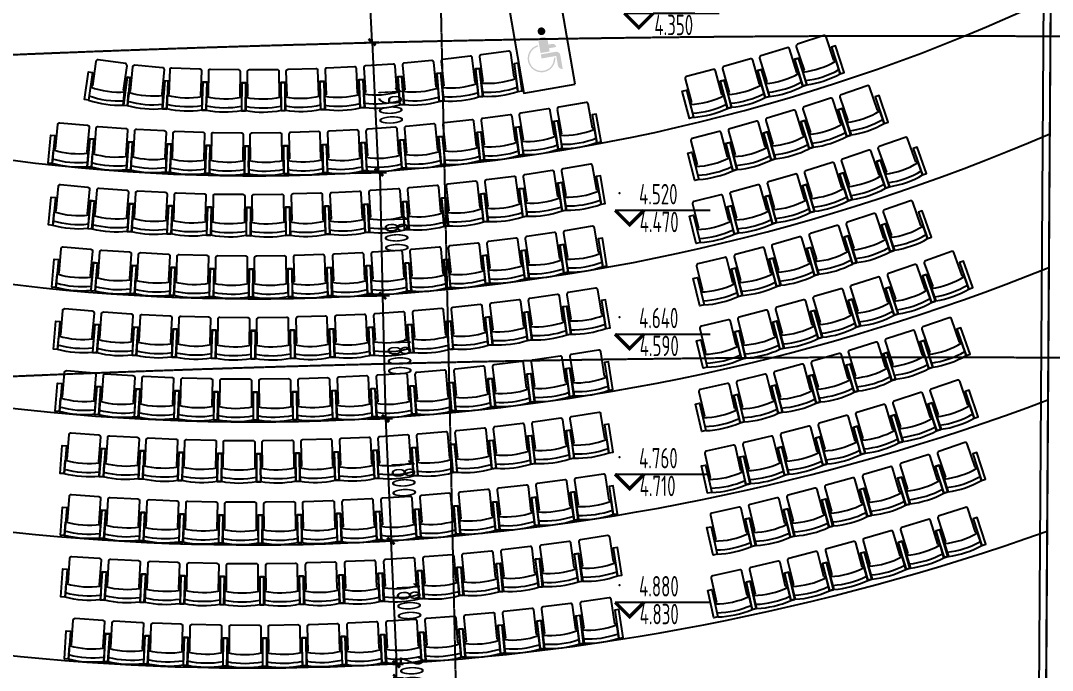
# Model space of a CAD drawing. Header units: millimetres. Extents: x 11515858 to 24947533, y -12784974 to -6116114.
# Drawn here: x 11765701 to 11780782, y -6390056 to -6380553 of the extents above; entities that cross this region are included whole.
import ezdxf
from ezdxf.enums import TextEntityAlignment as Align

# ---------------------------------------------------------------- set-up
doc = ezdxf.new("R2010")
doc.units = ezdxf.units.MM
doc.header["$LTSCALE"] = 10
doc.linetypes.add('A2-RG-AXIS$0$CENTER', pattern=[2, 1.25, -0.25, 0.25, -0.25])
doc.linetypes.add('A2-RG-AXIS$0$DOTE', pattern=[2.42, 2, -0.2, 0.02, -0.2])
for name, color, linetype in [('A2-RB-F2$0$A-DIMS-100', 1, 'Continuous'), ('A2-RD-F2$0$A-FURN-FIXT', 9, 'Continuous'), ('A2-RD-F2$0$A-STRS', 50, 'Continuous'), ('A2-RD-F2$0$an-door', 2, 'Continuous'), ('A2-RG-AXIS$0$A-GRID', 1, 'A2-RG-AXIS$0$CENTER'), ('A2-RI-F2$0$$2$A-SYMB', 4, 'Continuous'), ('A2-RI-F2$0$A-STRS', 50, 'Continuous'), ('A2-RI-F2$0$an-door', 2, 'Continuous')]:
    doc.layers.add(name, color=color, linetype=linetype)
doc.layers.add('A2-RD-F2$0$A-X-AREA', color=6, linetype='Continuous', plot=False)
for name, color, linetype, lineweight in [('A2-RD-F2$0$A-Z410-G-Vhcl', 5, 'Continuous', 0), ('A2-RI-F2$0$A-FLOR-STRS', 2, 'Continuous', 5), ('A2-RI-F2$0$A-WALL', 7, 'Continuous', 5)]:
    doc.layers.add(name, color=color, linetype=linetype, lineweight=lineweight)
doc.styles.add('A2-RB-F2$0$XD2008', font='hzs.shx', dxfattribs={"width": 0.7, "bigfont": 'hztxt.shx'})
doc.styles.add('A2-RI-F2$0$$0$XD2008', font='hzs.shx', dxfattribs={"width": 0.7, "bigfont": 'hztxt.shx'})
doc.dimstyles.new('A2-RB-F2$0$XD100$0', dxfattribs={"dimscale": 100, "dimtxt": 3.5, "dimasz": 1, "dimexe": 1, "dimexo": 2, "dimgap": 0.5, "dimtad": 1, "dimdec": 0, "dimdsep": 46, "dimtxsty": 'A2-RB-F2$0$XD2008', "dimblk1": 'A2-RB-F2$0$_ArchTick', "dimblk2": 'A2-RB-F2$0$_ArchTick', "dimsah": 1, "dimcen": 2.5, "dimclrt": 4, "dimaunit": 1, "dimadec": 0, "dimazin": 0, "dimtfac": 1, "dimtdec": 0, "dimtix": 1, "dimtmove": 1, "dimatfit": 3, "dimfxl": 0, "dimtolj": 1, "dimtzin": 0, "dimarcsym": 0})

# ---------------------------------------------------------------- blocks, each defined once
blk = doc.blocks.new('A2-RG-AXIS')
at = {"layer": 'A2-RG-AXIS$0$A-GRID', "linetype": 'A2-RG-AXIS$0$DOTE'}
blk.add_line((11771570.2, -6367957.3), (11772452.4, -6408147.6), dxfattribs=at)
for radius in [323300, 316700, 313400, 308700]:
    blk.add_arc((11778730.7, -6694178.7), radius, 75.589285, 95.407644, dxfattribs=at)
blk = doc.blocks.new('A2-RB-F2$0$_ArchTick')
at = {"color": 0, "linetype": 'ByBlock', "const_width": 0.4}
blk.add_lwpolyline([(-0.5, -0.5), (0.5, 0.5)], dxfattribs=at)
blk = doc.blocks.new('*D1735')
at = {"layer": 'A2-RB-F2$0$A-DIMS-100', "color": 0, "lineweight": -2, "transparency": 16777216}
for p, q in [((11770510, -6380882), (11770938, -6380862)), ((11770838, -6380867), (11770928, -6382765)), ((11770601, -6382780), (11771028, -6382760))]:
    blk.add_line(p, q, dxfattribs=at)
at = {"layer": 'Defpoints', "color": 0, "transparency": 16777216}
for p in [(11770311, -6380892), (11770401, -6382790), (11770928, -6382765)]:
    blk.add_point(p, dxfattribs=at)
at = {"layer": 'A2-RB-F2$0$A-DIMS-100', "color": 0, "lineweight": -2, "transparency": 16777216, "xscale": 100, "yscale": 100, "zscale": 100}
for p, rotation in [((11770838, -6380867), 92.72074482103997), ((11770928, -6382765), 272.72074482104)]:
    blk.add_blockref('A2-RB-F2$0$_ArchTick', p, dxfattribs=dict(at, rotation=rotation))
at = {"layer": 'A2-RB-F2$0$A-DIMS-100', "color": 4, "transparency": 16777216, "insert": (11771108, -6381805), "char_height": 350, "attachment_point": 5, "rotation": 272.7207, "style": 'A2-RB-F2$0$XD2008'}
blk.add_mtext('\\A1;1900', dxfattribs=at)
blk = doc.blocks.new('*D1736')
at = {"layer": 'A2-RB-F2$0$A-DIMS-100', "color": 0, "lineweight": -2, "transparency": 16777216}
for p, q in [((11770601, -6382784), (11771050, -6382773)), ((11770950, -6382776), (11770992, -6384576)), ((11770644, -6384584), (11771092, -6384573))]:
    blk.add_line(p, q, dxfattribs=at)
at = {"layer": 'Defpoints', "color": 0, "transparency": 16777216}
for p in [(11770401, -6382789), (11770444, -6384589), (11770992, -6384576)]:
    blk.add_point(p, dxfattribs=at)
at = {"layer": 'A2-RB-F2$0$A-DIMS-100', "color": 0, "lineweight": -2, "transparency": 16777216, "xscale": 100, "yscale": 100, "zscale": 100}
for p, rotation in [((11770950, -6382776), 91.35961692571232), ((11770992, -6384576), 271.3596169257123)]:
    blk.add_blockref('A2-RB-F2$0$_ArchTick', p, dxfattribs=dict(at, rotation=rotation))
at = {"layer": 'A2-RB-F2$0$A-DIMS-100', "color": 4, "transparency": 16777216, "insert": (11771196, -6383670), "char_height": 350, "attachment_point": 5, "rotation": 271.3596, "style": 'A2-RB-F2$0$XD2008'}
blk.add_mtext('\\A1;1800', dxfattribs=at)
blk = doc.blocks.new('*D1737')
at = {"layer": 'A2-RB-F2$0$A-DIMS-100', "color": 0, "lineweight": -2, "transparency": 16777216}
for p, q in [((11770729, -6384582), (11771092, -6384573)), ((11770992, -6384576), (11771035, -6386376)), ((11770772, -6386382), (11771135, -6386373))]:
    blk.add_line(p, q, dxfattribs=at)
at = {"layer": 'Defpoints', "color": 0, "transparency": 16777216}
for p in [(11770529, -6384587), (11770572, -6386387), (11771035, -6386376)]:
    blk.add_point(p, dxfattribs=at)
at = {"layer": 'A2-RB-F2$0$A-DIMS-100', "color": 0, "lineweight": -2, "transparency": 16777216, "xscale": 100, "yscale": 100, "zscale": 100}
for p, rotation in [((11770992, -6384576), 91.35961692577155), ((11771035, -6386376), 271.3596169257715)]:
    blk.add_blockref('A2-RB-F2$0$_ArchTick', p, dxfattribs=dict(at, rotation=rotation))
at = {"layer": 'A2-RB-F2$0$A-DIMS-100', "color": 4, "transparency": 16777216, "insert": (11771239, -6385470), "char_height": 350, "attachment_point": 5, "rotation": 271.3596, "style": 'A2-RB-F2$0$XD2008'}
blk.add_mtext('\\A1;1800', dxfattribs=at)
blk = doc.blocks.new('*D1738')
at = {"layer": 'A2-RB-F2$0$A-DIMS-100', "color": 0, "lineweight": -2, "transparency": 16777216}
for p, q in [((11770776, -6386376), (11771135, -6386360)), ((11771035, -6386365), (11771115, -6388163)), ((11770857, -6388175), (11771215, -6388158))]:
    blk.add_line(p, q, dxfattribs=at)
at = {"layer": 'Defpoints', "color": 0, "transparency": 16777216}
for p in [(11770577, -6386385), (11770657, -6388184), (11771115, -6388163)]:
    blk.add_point(p, dxfattribs=at)
at = {"layer": 'A2-RB-F2$0$A-DIMS-100', "color": 0, "lineweight": -2, "transparency": 16777216, "xscale": 100, "yscale": 100, "zscale": 100}
for p, rotation in [((11771035, -6386365), 92.5702136894296), ((11771115, -6388163), 272.5702136894296)]:
    blk.add_blockref('A2-RB-F2$0$_ArchTick', p, dxfattribs=dict(at, rotation=rotation))
at = {"layer": 'A2-RB-F2$0$A-DIMS-100', "color": 4, "transparency": 16777216, "insert": (11771300, -6387254), "char_height": 350, "attachment_point": 5, "rotation": 272.5702, "style": 'A2-RB-F2$0$XD2008'}
blk.add_mtext('\\A1;1800', dxfattribs=at)
blk = doc.blocks.new('*D1739')
at = {"layer": 'A2-RB-F2$0$A-DIMS-100', "color": 0, "lineweight": -2, "transparency": 16777216}
for p, q in [((11770385, -6378235), (11770812, -6378214)), ((11770838, -6380867), (11770712, -6378219)), ((11770510, -6380882), (11770938, -6380862))]:
    blk.add_line(p, q, dxfattribs=at)
at = {"layer": 'Defpoints', "color": 0, "transparency": 16777216}
for p in [(11770185, -6378244), (11770712, -6378219), (11770311, -6380892)]:
    blk.add_point(p, dxfattribs=at)
at = {"layer": 'A2-RB-F2$0$A-DIMS-100', "color": 0, "lineweight": -2, "transparency": 16777216, "xscale": 100, "yscale": 100, "zscale": 100}
for p, rotation in [((11770712, -6378219), 92.72074482102119), ((11770838, -6380867), 272.7207448210212)]:
    blk.add_blockref('A2-RB-F2$0$_ArchTick', p, dxfattribs=dict(at, rotation=rotation))
at = {"layer": 'A2-RB-F2$0$A-DIMS-100', "color": 4, "transparency": 16777216, "insert": (11771000, -6379532), "char_height": 350, "attachment_point": 5, "rotation": 272.7207, "style": 'A2-RB-F2$0$XD2008'}
blk.add_mtext('\\A1;2650', dxfattribs=at)
blk = doc.blocks.new('*D1740')
at = {"layer": 'A2-RB-F2$0$A-DIMS-100', "color": 0, "lineweight": -2, "transparency": 16777216}
for p, q in [((11770859, -6388174), (11771211, -6388158)), ((11771111, -6388162), (11771194, -6389960)), ((11770942, -6389972), (11771294, -6389956))]:
    blk.add_line(p, q, dxfattribs=at)
at = {"layer": 'Defpoints', "color": 0, "transparency": 16777216}
for p in [(11770659, -6388183), (11770743, -6389982), (11771194, -6389960)]:
    blk.add_point(p, dxfattribs=at)
at = {"layer": 'A2-RB-F2$0$A-DIMS-100', "color": 0, "lineweight": -2, "transparency": 16777216, "xscale": 100, "yscale": 100, "zscale": 100}
for p, rotation in [((11771111, -6388162), 92.66568620678531), ((11771194, -6389960), 272.6656862067853)]:
    blk.add_blockref('A2-RB-F2$0$_ArchTick', p, dxfattribs=dict(at, rotation=rotation))
at = {"layer": 'A2-RB-F2$0$A-DIMS-100', "color": 4, "transparency": 16777216, "insert": (11771377, -6389051), "char_height": 350, "attachment_point": 5, "rotation": 272.6657, "style": 'A2-RB-F2$0$XD2008'}
blk.add_mtext('\\A1;1800', dxfattribs=at)
blk = doc.blocks.new('*D1747')
at = {"layer": 'A2-RB-F2$0$A-DIMS-100', "color": 0, "lineweight": -2, "transparency": 16777216}
for p, q in [((11771193, -6389966), (11771191, -6389866)), ((11771144, -6389967), (11771293, -6389964)), ((11771197, -6390166), (11771193, -6389966)), ((11771148, -6390167), (11771297, -6390164)), ((11771197, -6390166), (11771199, -6390266))]:
    blk.add_line(p, q, dxfattribs=at)
at = {"layer": 'Defpoints', "color": 0, "transparency": 16777216}
for p in [(11770944, -6389971), (11771193, -6389966), (11770948, -6390171)]:
    blk.add_point(p, dxfattribs=at)
at = {"layer": 'A2-RB-F2$0$A-DIMS-100', "color": 0, "lineweight": -2, "transparency": 16777216, "xscale": 100, "yscale": 100, "zscale": 100}
for p, rotation in [((11771193, -6389966), 271.1532190050729), ((11771197, -6390166), 91.15321900507293)]:
    blk.add_blockref('A2-RB-F2$0$_ArchTick', p, dxfattribs=dict(at, rotation=rotation))
at = {"layer": 'A2-RB-F2$0$A-DIMS-100', "color": 4, "transparency": 16777216, "insert": (11771420, -6390062), "char_height": 350, "attachment_point": 5, "rotation": 271.1532, "style": 'A2-RB-F2$0$XD2008'}
blk.add_mtext('\\A1;200', dxfattribs=at)
blk = doc.blocks.new('A2-RD-F2$0$LEC-SEAT')
for p, q in [((-21, -0.88), (-21, -8.02)), ((-21, -8.02), (-20, -8.74)), ((-20, -8.74), (-20, -21.94)), ((-2.25, -8.02), (-3.25, -8.74)), ((-3.25, -21.94), (-3.25, -8.74)), ((-19, -22.94), (-4.25, -22.94))]:
    blk.add_line(p, q)
for points in [[(-21, -0.88), (-23.25, -0.88), (-23.25, -15.88), (-21, -15.88)], [(-2.25, -0.88), (0, -0.88), (0, -15.88), (-2.25, -15.88)]]:
    blk.add_lwpolyline(points, close=True)
for centre, radius, start, end in [((-11.62, -50.6), 50.6, 79.3218, 100.6782), ((-11.62, -50.64), 48.39, 78.8293, 101.1707), ((-11.62, -50.78), 43.78, 77.6351, 102.3649), ((-19, -21.94), 1, 180, 270), ((-4.25, -21.94), 1, 270, 360)]:
    blk.add_arc(centre, radius, start, end)
blk = doc.blocks.new('*U2130')
at = {"layer": 'A2-RD-F2$0$A-Z410-G-Vhcl', "extrusion": (0, 0, -1)}
h = blk.add_hatch(color=2, dxfattribs=at)
edge = h.paths.add_edge_path()
edge.add_arc((-0.0041, 0.039), 0.0082, 0, 360)
for points in [[(-0.0139, -0.0062), (0.0056, -0.0062), (0.0056, 0.0172, 1), (-0.0139, 0.0172), (-0.0139, 0.0086), (-0.0214, 0.0086, 0.414214), (-0.0293, 0.0008), (-0.0139, 0.0008)], [(0.0086, 0.0082, -2.078418), (-0.0205, -0.0208), (-0.0235, -0.0208, 2.108884), (0.0086, 0.0112)], [(-0.0261, -0.0179), (0.0056, -0.0179), (0.0056, -0.0091), (-0.0261, -0.0091, 0.414214), (-0.0349, -0.0179), (-0.0349, -0.0472, 0.414214), (-0.0261, -0.0384)]]:
    blk.add_hatch(color=2, dxfattribs=at).paths.add_polyline_path(points)
blk = doc.blocks.new('A2-RD-F2')
at = {"layer": 'A2-RD-F2$0$A-FURN-FIXT', "linetype": 'Continuous'}
blk.add_lwpolyline([(11773806, -6381483), (11773602, -6380300), (11772853, -6380430), (11773057, -6381612)], close=True, dxfattribs=at)
at = {"layer": 'A2-RD-F2$0$A-STRS', "linetype": 'Continuous'}
for radius, start, end in [(27500, 249.9058, 295.0901), (29300, 251.5104, 293.4242), (31100, 252.9135, 291.9687), (32900, 254.1516, 290.6853), (34700, 255.2528, 289.5443)]:
    blk.add_arc((11769096, -6355321), radius, start, end, dxfattribs=at)
at = {"layer": 'A2-RD-F2$0$A-X-AREA'}
blk.add_lwpolyline([(11759454, -6378717, -0.016899), (11780771, -6378136), (11780680, -6391585, 0.016665), (11760521, -6392127), (11759454, -6378717)], format="xyb", dxfattribs=at)
at = {"layer": 'A2-RD-F2$0$an-door'}
blk.add_line((11780580, -6391484), (11780670, -6378235), dxfattribs=at)
at = {"layer": 'A2-RD-F2$0$A-FURN-FIXT', "linetype": 'Continuous'}
for p, xscale, yscale, zscale, rotation in [((11777144, -6381532), 27.37254902005246, 27.37254902005246, 27.37254902005246, 198.3156275916652), ((11772403, -6381691), 27.37254902022019, 27.37254902022019, 27.37254902022019, 187.7406275916995), ((11776594, -6381702), 27.37254901948372, 27.37254901948372, 27.37254901948372, 197.1156275922585), ((11766630, -6381731), 27.37254902063496, 27.37254902063496, 27.37254902063496, 171.9472562806483), ((11771250, -6381810), 27.37254901909923, 27.37254901909923, 27.37254901909923, 185.2406275930221), ((11771827, -6381756), 27.37254901936002, 27.37254901936002, 27.37254901936002, 186.4906275933655), ((11776040, -6381860), 27.37254901930425, 27.37254901930425, 27.37254901930425, 195.9156275928306), ((11767833, -6381873), -27.37254901960294, 27.37254901975393, 27.37254901960838, 174.9381976104988), ((11768410, -6381888), -27.37254901970514, 27.37254901975393, 27.37254901960838, 177.9291389425674), ((11768989, -6381897), -27.3725490202323, 27.37254901975393, 27.37254901960838, 179.1791389428234), ((11769569, -6381893), -27.37254901958782, 27.37254901975363, 27.37254901960838, 180.4291389425169), ((11770149, -6381876), -27.37254901891809, 27.37254901975425, 27.37254901960838, 181.6791389435844), ((11770092, -6381879), 27.37254901996072, 27.37254901996072, 27.37254901996072, 182.7406275929973), ((11770671, -6381850), 27.3725490193604, 27.3725490193604, 27.3725490193604, 183.9906275928906), ((11775483, -6382006), 27.37254901882724, 27.37254901882724, 27.37254901882724, 194.715627592974), ((11777789, -6382268), 27.37254901979645, 27.37254901979645, 27.37254901979645, 199.0806275915183), ((11773562, -6382457), 27.37254901976722, 27.37254901976722, 27.37254901976722, 189.9156275931164), ((11777237, -6382446), 27.37254901976209, 27.37254901976209, 27.37254901976209, 197.9106275934267), ((11772993, -6382544), 27.37254902036435, 27.37254902036435, 27.37254902036435, 188.7156275922229), ((11776682, -6382614), 27.37254901933653, 27.37254901933653, 27.37254901933653, 196.74062759276), ((11766733, -6382720), -27.3725490198455, 27.37254901975414, 27.37254901960838, 174.5041389430104), ((11771849, -6382684), 27.37254901954498, 27.37254901954498, 27.37254901954498, 186.3156275931952), ((11772422, -6382620), 27.3725490194813, 27.3725490194813, 27.3725490194813, 187.5156275919011), ((11776123, -6382770), 27.37254901936847, 27.37254901936847, 27.37254901936847, 195.5706275930227), ((11767308, -6382764), -27.37254901997461, 27.37254901975324, 27.37254901960838, 175.7041389430928), ((11767883, -6382795), -27.37254901927941, 27.37254901975393, 27.37254901960838, 176.904138942), ((11768459, -6382815), -27.37254901990345, 27.37254901975363, 27.37254901960838, 178.1041389430538), ((11769035, -6382822), -27.37254901992304, 27.37254901975454, 27.37254901960838, 179.3041389420628), ((11769610, -6382817), -27.37254901941203, 27.37254901975393, 27.37254901960838, 180.5041389430931), ((11769550, -6382818), 27.37254901909793, 27.37254901909793, 27.37254901909793, 181.5156275924981), ((11770126, -6382803), 27.37254901972631, 27.37254901972631, 27.37254901972631, 182.7156275918276), ((11770701, -6382775), 27.37254901897141, 27.37254901897141, 27.37254901897141, 183.9156275920347), ((11771276, -6382735), 27.37254901879347, 27.37254901879347, 27.37254901879347, 185.115627593205), ((11775562, -6382914), 27.37254902022652, 27.37254902022652, 27.37254902022652, 194.4006275921197), ((11778353, -6383026), 27.37254901977512, 27.37254901977512, 27.37254901977512, 199.6356275928822), ((11777805, -6383210), 27.37254902021803, 27.37254902021803, 27.37254902021803, 198.5056275914177), ((11773623, -6383359), 27.37254901914328, 27.37254901914328, 27.37254901914328, 189.7206275924978), ((11777254, -6383383), 27.37254902009282, 27.37254902009282, 27.37254902009282, 197.3756275919733), ((11773050, -6383445), 27.37254901964741, 27.37254901964741, 27.37254901964741, 188.5506275934368), ((11776699, -6383545), 27.37254902029851, 27.37254902029851, 27.37254902029851, 196.2456275912614), ((11766742, -6383624), -27.37254901934545, 27.37254901975407, 27.37254901960838, 174.6991389432644), ((11771898, -6383583), 27.37254901891012, 27.37254901891012, 27.37254901891012, 186.2106275936932), ((11772475, -6383520), 27.37254901943371, 27.37254901943371, 27.37254901943371, 187.3806275919573), ((11776141, -6383696), 27.37254901921614, 27.37254901921614, 27.37254901921614, 195.1156275919742), ((11767321, -6383666), -27.37254901971196, 27.37254901975396, 27.37254901960838, 175.869138943337), ((11767900, -6383697), -27.37254901967298, 27.37254901975393, 27.37254901960838, 177.0391389437396), ((11768479, -6383715), -27.37254901889116, 27.37254901975424, 27.37254901960838, 178.2091389436622), ((11769059, -6383722), -27.37254901943978, 27.37254901975424, 27.37254901960838, 179.3791389423342), ((11769639, -6383717), -27.37254901992387, 27.37254901975424, 27.37254901960838, 180.5491389420141), ((11769583, -6383718), 27.37254901994737, 27.37254901994737, 27.37254901994737, 181.5306275916756), ((11770162, -6383702), 27.37254902007962, 27.37254902007962, 27.37254902007962, 182.7006275930506), ((11770742, -6383674), 27.37254902031965, 27.37254902031965, 27.37254902031965, 183.8706275927268), ((11771320, -6383635), 27.372549019799, 27.372549019799, 27.372549019799, 185.0406275933718), ((11775581, -6383836), 27.37254901955201, 27.37254901955201, 27.37254901955201, 193.9856275923951), ((11778423, -6383953), 27.37254901990203, 27.37254901990203, 27.37254901990203, 199.1656275933463), ((11777872, -6384134), 27.37254901894781, 27.37254901894781, 27.37254901894781, 198.0656275933848), ((11773648, -6384266), 27.37254901982298, 27.37254901982298, 27.37254901982298, 189.4656275925954), ((11777317, -6384303), 27.37254901909907, 27.37254901909907, 27.37254901909907, 196.9656275922334), ((11773076, -6384350), 27.3725490195189, 27.3725490195189, 27.3725490195189, 188.3356275930081), ((11776759, -6384462), 27.37254901945486, 27.37254901945486, 27.37254901945486, 195.8656275935493), ((11766787, -6384531), -27.37254901970774, 27.37254901975455, 27.37254901960838, 174.954138942755), ((11771928, -6384485), 27.37254901874972, 27.37254901874972, 27.37254901874972, 186.0756275935804), ((11772503, -6384423), 27.37254901868685, 27.37254901868685, 27.37254901868685, 187.2056275924895), ((11776199, -6384610), 27.37254901895439, 27.37254901895439, 27.37254901895439, 194.7656275926534), ((11767364, -6384571), -27.37254901932713, 27.37254901975393, 27.37254901960838, 176.0841389432258), ((11767941, -6384599), -27.37254901896691, 27.37254901975326, 27.37254901960838, 177.2141389418644), ((11768519, -6384616), -27.3725490203211, 27.37254901975393, 27.37254901960838, 178.3441389433631), ((11769097, -6384622), -27.37254902049104, 27.37254901975393, 27.37254901960838, 179.4741389425042), ((11769674, -6384616), -27.37254901963712, 27.37254901975393, 27.37254901960838, 180.6041389432291), ((11769616, -6384617), 27.37254901868689, 27.37254901868689, 27.37254901868689, 181.5456275925472), ((11770199, -6384601), 27.37254901870602, 27.37254901870602, 27.37254901870602, 182.6856275923257), ((11770776, -6384574), 27.37254901993807, 27.37254901993807, 27.37254901993807, 183.8156275923712), ((11771353, -6384535), 27.37254901952958, 27.37254901952958, 27.37254901952958, 184.9456275920519), ((11775636, -6384748), 27.37254901894476, 27.37254901894476, 27.37254901894476, 193.6656275925207), ((11779030, -6384696), 27.37254901968848, 27.37254901968848, 27.37254901968848, 199.7706275926858), ((11778480, -6384883), 27.37254902015667, 27.37254902015667, 27.37254902015667, 198.7006275917405), ((11777927, -6385059), 27.37254901882008, 27.37254901882008, 27.37254901882008, 197.6306275929167), ((11773693, -6385170), 27.37254901873933, 27.37254901873933, 27.37254901873933, 189.2656275920067), ((11777370, -6385225), 27.3725490200097, 27.3725490200097, 27.3725490200097, 196.5606275927395), ((11773119, -6385253), 27.37254902012514, 27.37254902012514, 27.37254902012514, 188.1656275915898), ((11776810, -6385381), 27.3725490201484, 27.3725490201484, 27.3725490201484, 195.4906275916782), ((11766812, -6385435), -27.37254901991275, 27.37254901975393, 27.37254901960838, 175.1541389428103), ((11771390, -6385435), 27.37254902014843, 27.37254902014843, 27.37254902014843, 184.8656275922997), ((11771967, -6385385), 27.37254901926602, 27.37254901926602, 27.37254901926602, 185.965627591809), ((11772544, -6385324), 27.37254901913764, 27.37254901913764, 27.37254901913764, 187.0656275923693), ((11767390, -6385474), -27.37254901897777, 27.37254901975393, 27.37254901960838, 176.2541389422218), ((11767970, -6385501), -27.37254901984363, 27.37254901975393, 27.37254901960838, 177.3541389437787), ((11768549, -6385517), -27.37254901919763, 27.37254901975424, 27.37254901960838, 178.4541389426813), ((11769129, -6385522), -27.37254901868472, 27.37254901975393, 27.37254901960838, 179.5541389431635), ((11769709, -6385516), -27.37254901888819, 27.37254901975393, 27.37254901960838, 180.6541389428052), ((11769652, -6385517), 27.37254901986756, 27.37254901986756, 27.37254901986756, 181.5656275927924), ((11770232, -6385500), 27.37254901951465, 27.37254901951465, 27.37254901951465, 182.6656275931836), ((11770811, -6385473), 27.37254902020448, 27.37254902020448, 27.37254902020448, 183.7656275924765), ((11775683, -6385660), 27.37254901880971, 27.37254901880971, 27.37254901880971, 193.3506275935911), ((11776248, -6385526), 27.37254901940723, 27.37254901940723, 27.37254901940723, 194.4206275918758), ((11778987, -6385663), 27.37254901914741, 27.37254901914741, 27.37254901914741, 199.1106275929321), ((11778440, -6385841), 27.37254902043106, 27.37254902043106, 27.37254902043106, 198.0806275927554), ((11773735, -6386074), 27.37254901911725, 27.37254901911725, 27.37254901911725, 189.0706275930626), ((11777891, -6386010), 27.37254902026189, 27.37254902026189, 27.37254902026189, 197.0506275916497), ((11773160, -6386155), 27.37254901952656, 27.37254901952656, 27.37254901952656, 188.000627592057), ((11777338, -6386170), 27.37254901892663, 27.37254901892663, 27.37254901892663, 196.0206275933706), ((11771427, -6386334), 27.37254901949243, 27.37254901949243, 27.37254901949243, 184.7906275926598), ((11772005, -6386285), 27.37254902001636, 27.37254902001636, 27.37254902001636, 185.8606275930718), ((11772583, -6386226), 27.37254901951763, 27.37254901951763, 27.37254901951763, 186.9306275921234), ((11776782, -6386319), 27.37254901879398, 27.37254901879398, 27.37254901879398, 194.9906275924123), ((11766840, -6386340), -27.37254901906219, 27.37254901975393, 27.37254901960838, 175.3491389434474), ((11767420, -6386377), -27.3725490196879, 27.37254901975393, 27.37254901960838, 176.4191389425594), ((11768000, -6386403), -27.37254902020496, 27.37254901975393, 27.37254901960838, 177.4891389435467), ((11768580, -6386418), -27.37254901974993, 27.37254901975393, 27.37254901960838, 178.5591389428578), ((11769161, -6386422), -27.37254901990139, 27.37254901975393, 27.37254901960838, 179.6291389421885), ((11769742, -6386415), -27.37254901900908, 27.37254901975398, 27.37254901960838, 180.6991389428435), ((11770323, -6386398), -27.37254902046144, 27.37254901975424, 27.37254901960838, 181.7691389424295), ((11770267, -6386400), 27.372549019288, 27.372549019288, 27.372549019288, 182.6506275931632), ((11770847, -6386372), 27.37254902036265, 27.37254902036265, 27.37254902036265, 183.7206275917815), ((11776224, -6386458), 27.37254901952975, 27.37254901952975, 27.37254901952975, 193.9606275929794), ((11779104, -6386573), 27.37254902007688, 27.37254902007688, 27.37254902007688, 198.7806275920573), ((11775663, -6386587), 27.37254901900483, 27.37254901900483, 27.37254901900483, 192.9306275921564), ((11778551, -6386750), 27.37254901992575, 27.37254901992575, 27.37254901992575, 197.770627592221), ((11777996, -6386918), 27.37254901928664, 27.37254901928664, 27.37254901928664, 196.7606275932418), ((11773165, -6387062), 27.37254901998337, 27.37254901998337, 27.37254901998337, 187.780627593389), ((11773735, -6386984), 27.37254901939944, 27.37254901939944, 27.37254901939944, 188.8106275926852), ((11777438, -6387076), 27.37254901937009, 27.37254901937009, 27.37254901937009, 195.7506275921824), ((11771448, -6387235), 27.37254901879603, 27.37254901879603, 27.37254901879603, 184.6906275920176), ((11772021, -6387188), 27.3725490199613, 27.3725490199613, 27.3725490199613, 185.7206275926723), ((11772593, -6387130), 27.3725490201957, 27.3725490201957, 27.3725490201957, 186.7506275923502), ((11776877, -6387224), 27.37254901915406, 27.37254901915406, 27.37254901915406, 194.7406275928947), ((11766910, -6387247), -27.37254901977289, 27.37254901975393, 27.37254901960838, 175.6091389433677), ((11767485, -6387281), -27.37254902025326, 27.37254901975403, 27.37254901960838, 176.6391389432491), ((11768059, -6387305), -27.37254901882865, 27.37254901975363, 27.37254901960838, 177.6691389435809), ((11768635, -6387318), -27.37254902040509, 27.37254901975393, 27.37254901960838, 178.6991389424934), ((11769210, -6387322), -27.37254901971152, 27.37254901975393, 27.37254901960838, 179.7291389428013), ((11769785, -6387314), -27.37254902032221, 27.37254901975393, 27.37254901960838, 180.7591389433454), ((11769724, -6387316), 27.37254901918473, 27.37254901918473, 27.37254901918473, 181.6006275932668), ((11770299, -6387299), 27.37254902042886, 27.37254902042886, 27.37254902042886, 182.6306275933009), ((11770874, -6387272), 27.37254902010899, 27.37254902010899, 27.37254902010899, 183.6606275934281), ((11776314, -6387362), 27.37254901943082, 27.37254901943082, 27.37254901943082, 193.7306275933973), ((11779210, -6387485), 27.37254901929478, 27.37254901929478, 27.37254901929478, 198.4506275926414), ((11775748, -6387490), 27.37254901882948, 27.37254901882948, 27.37254901882948, 192.7206275927429), ((11778653, -6387661), 27.37254901890896, 27.37254901890896, 27.37254901890896, 197.460627592558), ((11773800, -6387884), 27.37254902004092, 27.37254902004092, 27.37254902004092, 188.6806275927868), ((11778093, -6387827), 27.37254901912325, 27.37254901912325, 27.37254901912325, 196.470627593293), ((11773225, -6387962), 27.37254901940166, 27.37254901940166, 27.37254901940166, 187.6706275933187), ((11777530, -6387983), 27.37254902004448, 27.37254902004448, 27.37254902004448, 195.4806275931189), ((11771494, -6388134), 27.37254901998606, 27.37254901998606, 27.37254901998606, 184.640627592901), ((11772072, -6388087), 27.37254901934607, 27.37254901934607, 27.37254901934607, 185.6506275934687), ((11772649, -6388029), 27.37254901997878, 27.37254901997878, 27.37254901997878, 186.660627593327), ((11776965, -6388130), 27.37254901995673, 27.37254901995673, 27.37254901995673, 194.4906275918794), ((11766915, -6388149), -27.37254901980825, 27.37254901975393, 27.37254901960838, 175.7391389430376), ((11767494, -6388183), -27.37254902028973, 27.37254901975436, 27.37254901960838, 176.7491389423378), ((11768073, -6388206), -27.37254901989099, 27.37254901975401, 27.37254901960838, 177.7591389438314), ((11768653, -6388219), -27.37254901900218, 27.37254901975349, 27.37254901960838, 178.7691389427889), ((11769233, -6388221), -27.37254902001036, 27.37254901975436, 27.37254901960838, 179.7791389421696), ((11769813, -6388214), -27.37254901869266, 27.37254901975393, 27.37254901960838, 180.7891389427377), ((11770392, -6388196), -27.37254902031172, 27.37254901975393, 27.37254901960838, 181.7991389431905), ((11770336, -6388198), 27.37254901962573, 27.37254901962573, 27.37254901962573, 182.6206275929471), ((11770915, -6388171), 27.37254901881381, 27.37254901881381, 27.37254901881381, 183.6306275930227), ((11776397, -6388266), 27.37254901901116, 27.37254901901116, 27.37254901901116, 193.5006275938113), ((11775827, -6388393), 27.37254901965825, 27.37254901965825, 27.37254901965825, 192.5106275930611), ((11779211, -6388430), 27.37254901973971, 27.37254901973971, 27.37254901973971, 197.9556275920592), ((11778655, -6388600), 27.37254901978182, 27.37254901978182, 27.37254901978182, 196.9956275934971), ((11773861, -6388784), 27.37254901964741, 27.37254901964741, 27.37254901964741, 188.5506275934368), ((11778096, -6388761), 27.37254901963318, 27.37254901963318, 27.37254901963318, 196.0356275933371), ((11773282, -6388861), 27.37254901899741, 27.37254901899741, 27.37254901899741, 187.5606275929954), ((11777535, -6388913), 27.37254901909505, 27.37254901909505, 27.37254901909505, 195.0756275933647), ((11771539, -6389033), 27.37254902033768, 27.37254902033768, 27.37254902033768, 184.5906275917334), ((11772121, -6388986), 27.37254901928892, 27.37254901928892, 27.37254901928892, 185.5806275932114), ((11772702, -6388929), 27.37254901972758, 27.37254901972758, 27.37254901972758, 186.5706275931479), ((11776971, -6389055), 27.37254901939874, 27.37254901939874, 27.37254901939874, 194.115627592873), ((11766923, -6389052), -27.37254901971196, 27.37254901975396, 27.37254901960838, 175.869138943337), ((11767506, -6389084), -27.37254901959419, 27.37254901975434, 27.37254901960838, 176.8591389428167), ((11768089, -6389107), -27.37254901914748, 27.37254901975363, 27.37254901960838, 177.8491389428721), ((11768673, -6389119), -27.37254901919012, 27.37254901975393, 27.37254901960838, 178.8391389424486), ((11769257, -6389121), -27.37254901881333, 27.37254901975441, 27.37254901960838, 179.8291389429329), ((11769841, -6389113), -27.37254901981852, 27.37254901975436, 27.37254901960838, 180.8191389420044), ((11769789, -6389115), 27.37254901900883, 27.37254901900883, 27.37254901900883, 181.6206275918002), ((11770373, -6389098), 27.37254901915937, 27.37254901915937, 27.37254901915937, 182.6106275924347), ((11770956, -6389070), 27.37254901897602, 27.37254901897602, 27.37254901897602, 183.6006275929057), ((11776405, -6389188), 27.3725490195974, 27.3725490195974, 27.3725490195974, 193.1556275935096), ((11775837, -6389311), 27.37254901984404, 27.37254901984404, 27.37254901984404, 192.1956275924976), ((11773880, -6389690), 27.37254901931229, 27.37254901931229, 27.37254901931229, 188.3556275926987), ((11773303, -6389766), 27.37254901965198, 27.37254901965198, 27.37254901965198, 187.3956275928471), ((11771567, -6389934), 27.37254901925641, 27.37254901925641, 27.37254901925641, 184.5156275928035), ((11772147, -6389887), 27.37254901889322, 27.37254901889322, 27.37254901889322, 185.4756275927325), ((11772725, -6389831), 27.37254902028496, 27.37254902028496, 27.37254902028496, 186.4356275933566), ((11766974, -6389957), -27.37254902005609, 27.37254901975428, 27.37254901960838, 176.0641389435661), ((11767555, -6389987), -27.3725490205561, 27.37254901975471, 27.37254901960838, 177.0241389421519), ((11768136, -6390008), -27.37254902041336, 27.37254901975444, 27.37254901960838, 177.9841389423197), ((11768717, -6390020), -27.37254901979681, 27.37254901975393, 27.37254901960838, 178.9441389434797), ((11769299, -6390021), -27.37254901994151, 27.37254901975393, 27.37254901960838, 179.904138942057), ((11769880, -6390013), -27.37254902028326, 27.37254901975393, 27.37254901960838, 180.8641389434895), ((11770461, -6389995), -27.37254902003381, 27.37254901975393, 27.37254901960838, 181.8241389433181), ((11770406, -6389997), 27.37254901936334, 27.37254901936334, 27.37254901936334, 182.5956275923853), ((11770987, -6389970), 27.37254901967534, 27.37254901967534, 27.37254901967534, 183.5556275926773)]:
    blk.add_blockref('A2-RD-F2$0$LEC-SEAT', p, dxfattribs=dict(at, xscale=xscale, yscale=yscale, zscale=zscale, rotation=rotation))
at = {"layer": 'A2-RD-F2$0$A-Z410-G-Vhcl', "color": 2, "extrusion": (-9.44392e-42, 5.46242e-41, -1), "xscale": -6898.552177696486, "yscale": 6898.552177847363, "zscale": 6898.552177799478, "rotation": 350.1382064620091}
blk.add_blockref('*U2130', (-11773332, -6380978), dxfattribs=at)
blk = doc.blocks.new('A2-RI-F2$0$$2$ECADI-TAG-HGHT（国标）')
at = {"color": 1}
blk.add_line((-2.12, 2.12), (11.77, 2.12), dxfattribs=at)
at = {"color": 1, "const_width": 0.5}
blk.add_lwpolyline([(-2.12, 2.12), (0, 0), (2.12, 2.12)], dxfattribs=at)
at = {"color": 1}
blk.add_point((-1.48, 4.6), dxfattribs=at)
at = {"style": 'A2-RI-F2$0$$0$XD2008', "width": 0.7}
blk.add_attdef('FL', text='', height=3, dxfattribs=at).set_placement((-2.69, 2.97), align=Align.RIGHT)
for tag, p in [('F.F.L.', (2.28, 2.97)), ('T.O.S.', (2.28, -1.1))]:
    blk.add_attdef(tag, p, '', height=3, dxfattribs=at)
blk = doc.blocks.new('A2-RB-F2')
at = {"layer": 'A2-RB-F2$0$A-DIMS-100'}
dim = blk.add_aligned_dim(p1=(11770310.7, -6380891.9), p2=(11770184.9, -6378244.3), distance=-527.7, text='2650', dimstyle='A2-RB-F2$0$XD100$0', dxfattribs=at)
dim.commit()
dim.dimension.update_dxf_attribs({"geometry": '*D1739', "text_midpoint": (11770999.7, -6379532.3)})
for p1, p2, distance, picture, middle in [((11770310.7, -6380891.9), (11770400.9, -6382789.6), 527.7, '*D1735', (11771107.7, -6381805)), ((11770400.9106, -6382788.6335), (11770443.6319, -6384588.6189), 548.9499, '*D1736', (11771196.0032, -6383670.2623)), ((11770529.0745, -6384586.5899), (11770571.7958, -6386386.5754), 463.5069, '*D1737', (11771238.7482, -6385470.2461)), ((11770576.5, -6386385.4), (11770657.2, -6388183.5), 458.6, '*D1738', (11771299.8, -6387253.8)), ((11770659, -6388183.5), (11770742.7, -6389981.5), 452.2, '*D1740', (11771377.3, -6389051)), ((11770947.7, -6390171.4), (11770943.7, -6389971.4), -249.9, '*D1747', (11771420.4, -6390061.9))]:
    dim = blk.add_aligned_dim(p1=p1, p2=p2, distance=distance, dimstyle='A2-RB-F2$0$XD100$0', dxfattribs=at)
    dim.commit()
    dim.dimension.update_dxf_attribs({"geometry": picture, "text_midpoint": middle})
blk = doc.blocks.new('A2-RI-F2')
at = {"layer": 'A2-RI-F2$0$A-WALL'}
blk.add_line((11780680, -6391585), (11780771, -6378136), dxfattribs=at)
at = {"layer": 'A2-RI-F2$0$an-door'}
blk.add_line((11780580, -6391484), (11780670, -6378235), dxfattribs=at)
at = {"layer": 'A2-RI-F2$0$$2$A-SYMB'}
ref = blk.add_blockref('A2-RI-F2$0$$2$ECADI-TAG-HGHT（国标）', (11774737, -6380655), dxfattribs=dict(at, xscale=100, yscale=100, zscale=100))
ref.add_attrib('F.F.L.', '4.400', (11774972, -6380359), dxfattribs={"layer": '0', "height": 300, "style": 'A2-RI-F2$0$$0$XD2008', "width": 0.7})
ref.add_attrib('T.O.S.', '4.350', (11774965, -6380766), dxfattribs={"layer": '0', "height": 300, "style": 'A2-RI-F2$0$$0$XD2008', "width": 0.7})
ref.add_attrib('FL', 'F2', dxfattribs={"layer": '0', "height": 300, "style": 'A2-RI-F2$0$$0$XD2008', "width": 0.7}).set_placement((11774606, -6380358), align=Align.RIGHT)
ref = blk.add_blockref('A2-RI-F2$0$$2$ECADI-TAG-HGHT（国标）', (11774603, -6383538), dxfattribs=dict(at, xscale=100, yscale=100, zscale=100))
ref.add_attrib('F.F.L.', '4.520', (11774741, -6383241), dxfattribs={"layer": '0', "height": 300, "style": 'A2-RI-F2$0$$0$XD2008', "width": 0.7})
ref.add_attrib('T.O.S.', '4.470', (11774750, -6383648), dxfattribs={"layer": '0', "height": 300, "style": 'A2-RI-F2$0$$0$XD2008', "width": 0.7})
ref = blk.add_blockref('A2-RI-F2$0$$2$ECADI-TAG-HGHT（国标）', (11774603, -6385349), dxfattribs=dict(at, xscale=100, yscale=100, zscale=100))
ref.add_attrib('F.F.L.', '4.640', (11774741, -6385052), dxfattribs={"layer": '0', "height": 300, "style": 'A2-RI-F2$0$$0$XD2008', "width": 0.7})
ref.add_attrib('T.O.S.', '4.590', (11774750, -6385460), dxfattribs={"layer": '0', "height": 300, "style": 'A2-RI-F2$0$$0$XD2008', "width": 0.7})
ref = blk.add_blockref('A2-RI-F2$0$$2$ECADI-TAG-HGHT（国标）', (11774603, -6387398), dxfattribs=dict(at, xscale=100, yscale=100, zscale=100))
ref.add_attrib('F.F.L.', '4.760', (11774741, -6387102), dxfattribs={"layer": '0', "height": 300, "style": 'A2-RI-F2$0$$0$XD2008', "width": 0.7})
ref.add_attrib('T.O.S.', '4.710', (11774750, -6387509), dxfattribs={"layer": '0', "height": 300, "style": 'A2-RI-F2$0$$0$XD2008', "width": 0.7})
ref = blk.add_blockref('A2-RI-F2$0$$2$ECADI-TAG-HGHT（国标）', (11774603, -6389272), dxfattribs=dict(at, xscale=100, yscale=100, zscale=100))
ref.add_attrib('F.F.L.', '4.880', (11774741, -6388976), dxfattribs={"layer": '0', "height": 300, "style": 'A2-RI-F2$0$$0$XD2008', "width": 0.7})
ref.add_attrib('T.O.S.', '4.830', (11774750, -6389383), dxfattribs={"layer": '0', "height": 300, "style": 'A2-RI-F2$0$$0$XD2008', "width": 0.7})
at = {"layer": 'A2-RI-F2$0$A-FLOR-STRS'}
blk.add_blockref('A2-RG-AXIS', (0, 0), dxfattribs=at)
at = {"layer": 'A2-RI-F2$0$A-STRS', "linetype": 'Continuous'}
blk.add_blockref('A2-RB-F2', (0, 0), dxfattribs=at)

msp = doc.modelspace()

# ---------------------------------------------------------------- block references
for name in ['A2-RI-F2', 'A2-RB-F2', 'A2-RG-AXIS', 'A2-RD-F2']:
    msp.add_blockref(name, (0, 0))

doc.saveas('drawing.dxf')
